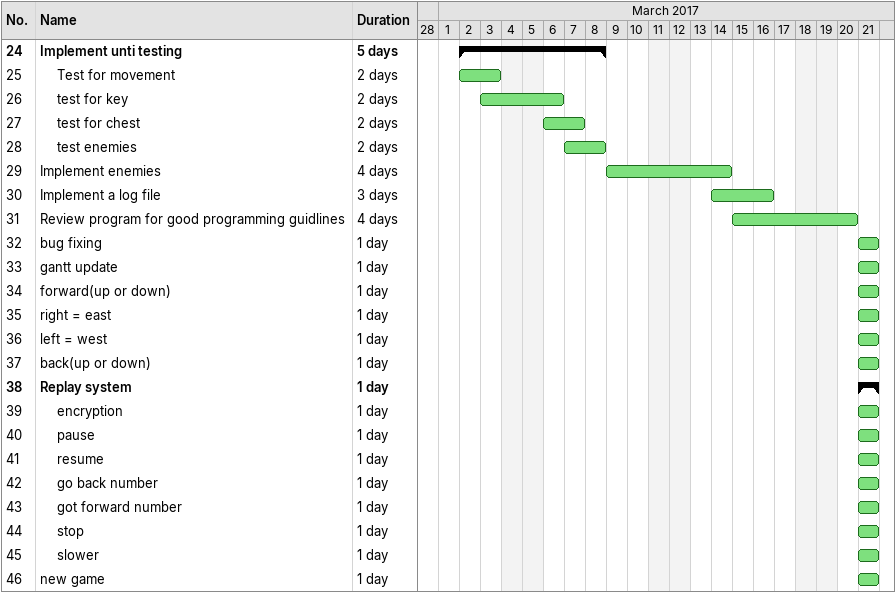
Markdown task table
| ID | Level | Task | Duration | Start | Finish |
|---|---|---|---|---|---|
| 24 | 1 | **Implement unti testing** | 5d | 2017-03-02 | 2017-03-08 |
| 25 | 2 | Test for movement | 2d | 2017-03-02 | 2017-03-03 |
| 26 | 2 | test for key | 2d | 2017-03-03 | 2017-03-06 |
| 27 | 2 | test for chest | 2d | 2017-03-06 | 2017-03-07 |
| 28 | 2 | test enemies | 2d | 2017-03-07 | 2017-03-08 |
| 29 | 1 | Implement enemies | 4d | 2017-03-09 | 2017-03-14 |
| 30 | 1 | Implement a log file | 3d | 2017-03-14 | 2017-03-16 |
| 31 | 1 | Review program for good programming guidlines | 4d | 2017-03-15 | 2017-03-20 |
| 32 | 1 | bug fixing | 1d | 2017-03-21 | 2017-03-21 |
| 33 | 1 | gantt update | 1d | 2017-03-21 | 2017-03-21 |
| 34 | 1 | forward(up or down) | 1d | 2017-03-21 | 2017-03-21 |
| 35 | 1 | right = east | 1d | 2017-03-21 | 2017-03-21 |
| 36 | 1 | left = west | 1d | 2017-03-21 | 2017-03-21 |
| 37 | 1 | back(up or down) | 1d | 2017-03-21 | 2017-03-21 |
| 38 | 1 | **Replay system** | 1d | 2017-03-21 | 2017-03-21 |
| 39 | 2 | encryption | 1d | 2017-03-21 | 2017-03-21 |
| 40 | 2 | pause | 1d | 2017-03-21 | 2017-03-21 |
| 41 | 2 | resume | 1d | 2017-03-21 | 2017-03-21 |
| 42 | 2 | go back number | 1d | 2017-03-21 | 2017-03-21 |
| 43 | 2 | got forward number | 1d | 2017-03-21 | 2017-03-21 |
| 44 | 2 | stop | 1d | 2017-03-21 | 2017-03-21 |
| 45 | 2 | slower | 1d | 2017-03-21 | 2017-03-21 |
| 46 | 1 | new game | 1d | 2017-03-21 | 2017-03-21 |
